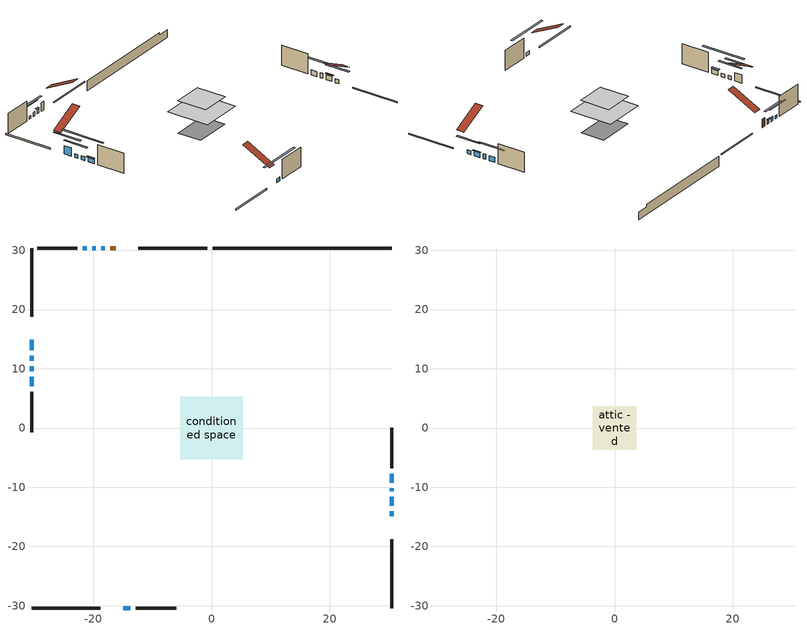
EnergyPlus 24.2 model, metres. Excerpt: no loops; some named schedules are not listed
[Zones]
conditioned space
 floor adiabatic (AdiabaticFloorConstruction): -5.24,-5.24 -5.24,5.24 5.24,5.24 5.24,-5.24 z3.05
 floor foundation (Slab1 construction): -4.56,-2.97 -4.56,2.97 4.56,2.97 4.56,-2.97 z-1.83
 wall outside (RimJoist1 construction): -0.69,30.38 -12.34,30.38 / -30.38,-30.38 -18.74,-30.38 / -30.38,30.38 -30.38,18.74 / 30.38,-30.38 30.38,-18.74 z0.61:0.91
 wall outside (AdiabaticWallConstruction 1): -16.16,30.38 -17.08,30.38 z0.61:2.64
 wall outside (AdiabaticWallConstruction): 30.38,-14.92 30.38,-14.05 z0.61:1.58; -30.38,14.92 -30.38,13.09 z0.61:2.64; -30.38,12.16 -30.38,11.34 / -30.38,10.42 -30.38,9.6 z0.61:1.47; -14.92,-30.38 -13.7,-30.38 z0.61:1.53; 30.38,-13.13 30.38,-11.6 / 30.38,-10.68 30.38,-10.14 / 30.38,-9.21 30.38,-7.69 z0.61:1.83; -18.01,30.38 -18.62,30.38 / -19.55,30.38 -20.16,30.38 z0.61:1.63; -30.38,8.68 -30.38,7.05 z0.61:1.78; -21.09,30.38 -21.7,30.38 z0.61:1.32
 wall outside (Wall1 construction): -22.63,30.38 -29.46,30.38 / -12.77,-30.38 -5.94,-30.38 / -30.38,6.12 -30.38,-0.71 / 30.38,-6.76 30.38,0.07 z0.61:5.49
 wall foundation (FoundationWall1 construction): 0.24,30.38,-1.83 0.24,30.38,0.61 27.37,30.38,0.61 27.37,30.38,0.01 30.38,30.38,0.01 30.38,30.38,-1.83
 window (WindowConstruction): 30.38,-14.92 30.38,-14.06 z0.61:1.58
 window (WindowConstruction 7): -30.38,14.92 -30.38,13.09 z0.61:2.64
 window (WindowConstruction 8): -30.38,12.16 -30.38,11.35 z0.61:1.47
 window (WindowConstruction 10): -30.38,10.42 -30.38,9.6 z0.61:1.47
 window (WindowConstruction 11): -14.92,-30.38 -13.7,-30.38 z0.61:1.52
 window (WindowConstruction 1): 30.38,-13.13 30.38,-11.6 z0.61:1.83
 window (WindowConstruction 2): -18.01,30.38 -18.62,30.38 z0.61:1.62
 window (WindowConstruction 3): -30.38,8.67 -30.38,7.05 z0.61:1.78
 window (WindowConstruction 9): 30.38,-10.67 30.38,-10.14 z0.61:1.83
 window (WindowConstruction 4): 30.38,-9.21 30.38,-7.69 z0.61:1.83
 window (WindowConstruction 5): -19.55,30.38 -20.16,30.38 z0.61:1.62
 window (WindowConstruction 6): -21.09,30.38 -21.7,30.38 z0.61:1.32
 door (Door): -16.16,30.38 -17.08,30.38 z0.61:2.64
 ceiling adiabatic (AdiabaticFloorConstruction): 5.24,-5.24 5.24,5.24 -5.24,5.24 -5.24,-5.24 z3.05
attic - vented
 floor to conditioned space (Floor1 construction Reversed): -3.71,-3.71 -3.71,3.71 3.71,3.71 3.71,-3.71 z5.49
 roof outside (Roof1 construction): -15.23,30.38,5.49 -15.23,23.37,8.99 -13.27,23.37,8.99 -13.27,30.38,5.49; -15.85,-30.38,5.49 -15.85,-23.37,8.99 -17.81,-23.37,8.99 -17.81,-30.38,5.49; -30.38,15.85,5.49 -23.37,15.85,8.99 -23.37,17.81,8.99 -30.38,17.81,5.49; 30.38,-15.85,5.49 23.37,-15.85,8.99 23.37,-17.81,8.99 30.38,-17.81,5.49
shading: 30.38,-11.42 30.38,-17.56 30.8,-17.56 30.8,-11.42 z4.22; -30.38,10.45 -30.38,17.56 -30.8,17.56 -30.8,10.45 z5.28; -30.38,8.71 -30.38,14.8 -30.8,14.8 -30.8,8.71 z4.11; -30.38,4.52 -30.38,15.5 -30.8,15.5 -30.8,4.52 z6.55; -8.62,-30.38 -20,-30.38 -20,-30.8 -8.62,-30.8 z6.61; 30.38,-11.4 30.38,-13.33 30.8,-13.33 30.8,-11.4 z2.03; -18.82,30.38 -17.81,30.38 -17.81,30.8 -18.82,30.8 z1.83; -30.38,6.84 -30.38,8.88 -30.8,8.88 -30.8,6.84 z1.98; 30.38,-5.05 30.38,-11.85 30.8,-11.85 30.8,-5.05 z4.47; -22.8,30.38 -16.91,30.38 -16.91,30.8 -22.8,30.8 z4.26; -24.34,30.38 -18.45,30.38 -18.45,30.8 -24.34,30.8 z3.96
[Building]
Building 1: Terrain=Suburbs
[Site:Location]
Quebec Intl AP_QC: Latitude {deg}=46.8; Longitude {deg}=-71.38; Time Zone {hr}=-5; Elevation {m}=74; Keep Site Location Information=Yes
[Site:GroundTemperature:Shallow]
0.0108218, -2.24938, -2.43038, -1.3578, 2.94801, 7.23376, 10.9493, 13.303, 13.5029, 11.5886, 7.96783, 3.81355
[Site:WaterMainsTemperature]
Calculation Method=Schedule; Temperature Schedule=mains temperature schedule
[Material] Roughness=Rough; Thermal Absorptance=0.9
Name | Thickness {m} | Conductivity {W/m-K} | Density {kg/m3} | Specific Heat {J/kg-K} | Solar Absorptance | Visible Absorptance
asphalt or fiberglass shingles | 0.00635 | 0.162714 | 1121.4 | 1465.45 | 0.4 | 0.4
ceiling loosefill ins | 0.0846667 | 0.0480833 | 16.02 | 1046.75 | 0.7 | 0.7
ceiling stud and cavity | 0.1397 | 0.086049 | 65.682 | 1177.47 | 0.7 | 0.7
concrete 4.0 in. | 0.1016 | 1.803125 | 2242.8 | 837.4 | 0.7 | 0.7
concrete 8.0 in. | 0.2032 | 1.803125 | 2242.8 | 837.4 | 0.7 | 0.7
door material | 0.04445 | 0.053851 | 512.64 | 1214.23 | 0.7 | 0.7
exterior vertical ins | 0.0766119 | 0.029427 | 32.04 | 1214.23 | 0.7 | 0.7
floor covering | 0.0127 | 0.0433444 | 54.468 | 1339.84 | 0.6 | 0.6
floor rigid ins; wall rigid ins 1 | 0.512978 | 0.029427 | 32.04 | 1214.23 | 0.7 | 0.7
floor stud and cavity | 0.1397 | 1.75129 | 37.0049 | 1207.88 | 0.7 | 0.7
furniture material conditioned space 1 | 0.1524 | 0.115458 | 640.8 | 1214.23 | 0.6 | 0.6
gypsum board | 0.0127 | 0.160291 | 801 | 837.4 | 0.6 | 0.6
gypsum board 1 | 0.0127 | 0.160291 | 801 | 837.4 | 0.7 | 0.7
osb sheathing 0.5 in. | 0.0127 | 0.115458 | 512.64 | 1214.23 | 0.7 | 0.7
osb sheathing 0.75 in. | 0.01905 | 0.115458 | 512.64 | 1214.23 | 0.7 | 0.7
osb sheathing 2.0 in. | 0.0508 | 0.115458 | 512.64 | 1214.23 | 0.7 | 0.7
rim joist rigid ins; wall rigid ins | 0.051816 | 0.029427 | 32.04 | 1214.23 | 0.7 | 0.7
rim joist stud and cavity | 0.0508 | 0.0387988 | 125.044 | 1163.47 | 0.6 | 0.6
wall stud and cavity | 0.1397 | 0.158362 | 139.0536 | 1170.24 | 0.7 | 0.7
wall stud and cavity 1 | 0.0889 | 0.380278 | 52.3479 | 1209.89 | 0.7 | 0.7
wall stud and cavity 2 | 0.0889 | 0.391764 | 83.0341 | 1211.67 | 0.7 | 0.7
wood siding | 0.0254 | 0.102417 | 544.68 | 1172.36 | 0.4 | 0.4
wood siding 1; wood siding 2; wood siding 3 | 0.0254 | 0.102417 | 544.68 | 1172.36 | 0.7 | 0.7
[WindowMaterial:SimpleGlazingSystem]
Name | U-Factor {W/m2-K} | Solar Heat Gain Coefficient
WindowMaterial | 2.77711 | 0.55
WindowMaterial 1 | 2.78847 | 0.62
WindowMaterial 2 | 2.76973 | 0.51
WindowMaterial 3 | 2.77825 | 0.56
WindowMaterial 4 | 2.762347 | 0.48
WindowMaterial 5 | 2.82821 | 0.59
WindowMaterial 6 | 2.773703 | 0.54
WindowMaterial 7 | 2.98152 | 0.61
WindowMaterial 8 | 2.76859 | 0.5
[Construction]
AdiabaticFloorConstruction: floor stud and cavity, floor rigid ins, osb sheathing 0.75 in., floor covering
AdiabaticWallConstruction: wood siding 2, wall rigid ins 1, wall stud and cavity 1, gypsum board
AdiabaticWallConstruction 1: wood siding 3, wall rigid ins 1, wall stud and cavity 1, gypsum board
Door: door material
Floor1 construction Reversed: gypsum board, ceiling stud and cavity, ceiling loosefill ins
FoundationWall1 construction: concrete 8.0 in., gypsum board 1
furniture construction conditioned space 1: furniture material conditioned space 1
PartitionWallConstruction: gypsum board, wall stud and cavity 2, gypsum board
RimJoist1 construction: wood siding 1, rim joist rigid ins, osb sheathing 2.0 in., rim joist stud and cavity
Roof1 construction: asphalt or fiberglass shingles
Slab1 construction: concrete 4.0 in.
Wall1 construction: wood siding, wall rigid ins, osb sheathing 0.5 in., wall stud and cavity, gypsum board
WindowConstruction: WindowMaterial
WindowConstruction 1; WindowConstruction 4: WindowMaterial 1
WindowConstruction 10; WindowConstruction 8: WindowMaterial 6
WindowConstruction 11: WindowMaterial 8
WindowConstruction 2; WindowConstruction 5: WindowMaterial 2
WindowConstruction 3: WindowMaterial 3
WindowConstruction 6: WindowMaterial 4
WindowConstruction 7: WindowMaterial 5
WindowConstruction 9: WindowMaterial 7
[Zone] Multiplier=1; Part of Total Floor Area=Yes
Name | Volume {m3}
attic - vented | 30.4024
conditioned space | 428.3
[Space]
Name | Zone | Volume {m3}
attic - vented 1 | attic - vented | 30.4024
conditioned space 1 | conditioned space | 428.3
[ZoneInfiltration:EffectiveLeakageArea]
infil attic - vented 1: Zone or Space=attic - vented 1; Schedule=Always On Discrete; Effective Air Leakage Area {cm2}=2030.77; Stack Coefficient=0.000243864; Wind Coefficient=1.0551e-05
[ZoneMixing]
whole house fan mix: Zone or Space=attic - vented; Schedule=Always On Continuous; Design Flow Rate Calculation Method=Flow/Zone; Design Flow Rate {m3/s}=0; Source Zone or Space=conditioned space
[SurfaceProperty:ExposedFoundationPerimeter]
Slab1: Exposed Perimeter Calculation Method=TotalExposedPerimeter; Total Exposed Perimeter {m}=30.146
[InternalMass] Zone or ZoneList=conditioned space; Space or SpaceList=conditioned space 1
Name | Construction | Surface Area {m2}
furniture mass conditioned space 1 | furniture construction conditioned space 1 | 65.72
partition wall mass | PartitionWallConstruction | 164.3
[Lights]
interior lighting: Zone or ZoneList or Space or SpaceList=conditioned space 1; Schedule=interior lighting schedule; Design Level Calculation Method=LightingLevel; Lighting Level {W}=343.2; Return Air Fraction=0; Fraction Radiant=0.6; Fraction Visible=0.2; Fraction Replaceable=1
[People]
occupants: Zone or ZoneList or Space or SpaceList=conditioned space 1; Number of People Schedule=occupants schedule; Number of People Calculation Method=People; Number of People=3; Fraction Radiant=0.314171; Sensible Heat Fraction=0.56303; Activity Level Schedule=occupants activity schedule; Carbon Dioxide Generation Rate {m3/s-W}=0; Enable ASHRAE 55 Comfort Warnings=No; Mean Radiant Temperature Calculation Type=EnclosureAveraged
[ElectricEquipment] Zone or ZoneList or Space or SpaceList=conditioned space 1; Design Level Calculation Method=EquipmentLevel
Name | Schedule | Design Level {W} | Fraction Latent | Fraction Radiant | Fraction Lost
clothes dryer | clothes dryer schedule | 140.772 | 0.015 | 0.081 | 0.85
clothes washer | clothes washer schedule | 32.1985 | 0.03 | 0.162 | 0.7
cooking range | cooking range schedule | 215.147 | 0.08 | 0.432 | 0.2
dishwasher | dishwasher schedule | 66.8632 | 0.3 | 0.18 | 0.4
fridge | fridge schedule | 72.9452 | 0 | 0.6 | 0
mech vent bath fan 0 | mech vent bath fan 0 schedule | 50.2 | 0 | 0 | 1
mech vent bath fan 1 | mech vent bath fan 1 schedule | 50.2 | 0 | 0 | 1
mech vent house fan | mech vent house fan schedule | 19.9167 | 0 | 0 | 0.5
mech vent house fan cfis | mech vent house fan cfis schedule | 0 | 0 | 0 | 0
mech vent range fan 0 | mech vent range fan 0 schedule | 57 | 0 | 0 | 1
misc plug loads | misc plug loads schedule | 494.7 | 0.045 | 0.513 | 0.1
whole house fan | Always On Discrete | 0 | 0 | 0 | 1
[OtherEquipment] Zone or ZoneList or Space or SpaceList=conditioned space 1; Design Level Calculation Method=EquipmentLevel
Name | Fuel Type | Schedule | Design Level {W} | Fraction Latent | Fraction Radiant | Fraction Lost
clothes dryer 1 | Electricity | clothes dryer schedule | 0 | 0.015 | 0.081 | 0.85
cooking range 1 | Electricity | cooking range schedule | 0 | 0.08 | 0.432 | 0.2
general water use latent | None | general water use schedule | 62.594 | 1 | 0 | 0
general water use sensible | None | general water use schedule | -61.6891 | 0 | 0.6 | 0
mech vent house fan latent load | None | Always On Discrete | 0 | 1 | 0 | 0
mech vent house fan sensible load | None | Always On Discrete | 0 | 0 | 0 | 0
water heater energy adjustment1 | Electricity | Always On Discrete | 0.01 | 0 | 0 | 1
[ZoneInfiltration:DesignFlowRate] Zone or ZoneList or Space or SpaceList=conditioned space 1; Schedule=Always On Discrete; Design Flow Rate Calculation Method=Flow/Zone; Design Flow Rate {m3/s}=0
infil flow; natural vent flow; whole house fan flow
[AvailabilityManager:Scheduled]
central ac airloop Availability Manager: Schedule=Always On Discrete
[Foundation:Kiva]
Foundation Kiva 1: Initial Indoor Air Temperature {C}=18; Wall Height Above Grade {m}=0.609996; Wall Depth Below Slab {m}=0.2032; Custom Block Material Name 1=exterior vertical ins; Custom Block Depth 1 {m}=2.43998; Custom Block X Position 1 {m}=0.2159; Custom Block Z Position 1 {m}=0
[Foundation:Kiva:Settings]
Soil Conductivity {W/m-K}=0.849921; Soil Density {kg/m3}=1842.3; Soil Specific Heat {J/kg-K}=418.7; Ground Solar Absorptivity=0.9; Ground Thermal Absorptivity=0.9; Ground Surface Roughness {m}=0.03; Far-Field Width {m}=40; Deep-Ground Boundary Condition=ZeroFlux; Deep-Ground Depth {m}=40; Minimum Cell Dimension {m}=0.2; Maximum Cell Growth Coefficient=3; Simulation Timestep=Timestep
[Exterior:Lights]
exterior lighting: Schedule=exterior lighting schedule; Design Level {W}=75.6
[EnergyManagementSystem:GlobalVariable]
central_ac_airloop_Fan_RTF
infil_program_Qfan
infil_program_Qinf
natural_vent_program_Qnv
natural_vent_program_Qwhf
[EnergyManagementSystem:Sensor]
Name | Output:Variable or Output:Meter Index Key | Output:Variable or Output:Meter
airflow_gain | infil flow | Infiltration Sensible Heat Gain Energy
airflow_gain_1 | natural vent flow | Infiltration Sensible Heat Gain Energy
airflow_gain_2 | whole house fan flow | Infiltration Sensible Heat Gain Energy
airflow_loss | infil flow | Infiltration Sensible Heat Loss Energy
airflow_loss_1 | natural vent flow | Infiltration Sensible Heat Loss Energy
airflow_loss_2 | whole house fan flow | Infiltration Sensible Heat Loss Energy
clg_load_cond |  | Cooling:EnergyTransfer:Zone:CONDITIONED SPACE
clg_sp_s; clg_sp_s_1 | cooling setpoint | Schedule Value
clothes_dryer_exhaust_0_sch_s | clothes dryer exhaust 0 schedule | Schedule Value
cool_season | cooling season schedule | Schedule Value
htg_load_cond |  | Heating:EnergyTransfer:Zone:CONDITIONED SPACE
htg_sp_s; htg_sp_s_1 | heating setpoint | Schedule Value
ig_ee_conv | clothes dryer | Electric Equipment Convective Heating Energy
ig_ee_conv_2 | cooking range | Electric Equipment Convective Heating Energy
ig_ee_conv_4 | fridge | Electric Equipment Convective Heating Energy
ig_ee_conv_5 | misc plug loads | Electric Equipment Convective Heating Energy
ig_ee_conv_6 | whole house fan | Electric Equipment Convective Heating Energy
ig_ee_rad | clothes dryer | Electric Equipment Radiant Heating Energy
ig_ee_rad_2 | cooking range | Electric Equipment Radiant Heating Energy
ig_ee_rad_4 | fridge | Electric Equipment Radiant Heating Energy
ig_ee_rad_5 | misc plug loads | Electric Equipment Radiant Heating Energy
ig_ee_rad_6 | whole house fan | Electric Equipment Radiant Heating Energy
ig_lgt_conv | interior lighting | Lights Convective Heating Energy
ig_lgt_rad | interior lighting | Lights Radiant Heating Energy
ig_lgt_vis | interior lighting | Lights Visible Radiation Heating Energy
ig_oe_conv | clothes dryer 1 | Other Equipment Convective Heating Energy
ig_oe_conv_1 | cooking range 1 | Other Equipment Convective Heating Energy
ig_oe_conv_2 | general water use latent | Other Equipment Convective Heating Energy
ig_oe_conv_3 | general water use sensible | Other Equipment Convective Heating Energy
ig_oe_conv_4 | water heater energy adjustment1 | Other Equipment Convective Heating Energy
ig_oe_rad | clothes dryer 1 | Other Equipment Radiant Heating Energy
ig_oe_rad_1 | cooking range 1 | Other Equipment Radiant Heating Energy
ig_oe_rad_2 | general water use latent | Other Equipment Radiant Heating Energy
ig_oe_rad_3 | general water use sensible | Other Equipment Radiant Heating Energy
ig_oe_rad_4 | water heater energy adjustment1 | Other Equipment Radiant Heating Energy
ig_ppl_conv | occupants | People Convective Heating Energy
ig_ppl_rad | occupants | People Radiant Heating Energy
im_conv | furniture mass conditioned space 1 | Surface Inside Face Convection Heat Gain Energy
im_conv_1 | partition wall mass | Surface Inside Face Convection Heat Gain Energy
im_ig | furniture mass conditioned space 1 | Surface Inside Face Internal Gains Radiation Heat Gain Energy
im_ig_1 | partition wall mass | Surface Inside Face Internal Gains Radiation Heat Gain Energy
im_lgt | furniture mass conditioned space 1 | Surface Inside Face Lights Radiation Heat Gain Energy
im_lgt_1 | partition wall mass | Surface Inside Face Lights Radiation Heat Gain Energy
im_sol | furniture mass conditioned space 1 | Surface Inside Face Solar Radiation Heat Gain Energy
im_sol_1 | partition wall mass | Surface Inside Face Solar Radiation Heat Gain Energy
im_surf | furniture mass conditioned space 1 | Surface Inside Face Net Surface Thermal Radiation Heat Gain Energy
im_surf_1 | partition wall mass | Surface Inside Face Net Surface Thermal Radiation Heat Gain Energy
mech_vent_bath_fan_0_sch_s | mech vent bath fan 0 schedule | Schedule Value
mech_vent_bath_fan_1_sch_s | mech vent bath fan 1 schedule | Schedule Value
mech_vent_range_fan_0_sch_s | mech vent range fan 0 schedule | Schedule Value
mv_conv | mech vent bath fan 0 | Electric Equipment Convective Heating Energy
mv_conv_1 | mech vent bath fan 1 | Electric Equipment Convective Heating Energy
mv_conv_2 | mech vent house fan | Electric Equipment Convective Heating Energy
mv_conv_3 | mech vent house fan cfis | Electric Equipment Convective Heating Energy
mv_conv_4 | mech vent range fan 0 | Electric Equipment Convective Heating Energy
mv_conv_5 | mech vent house fan latent load | Other Equipment Convective Heating Energy
mv_conv_6 | mech vent house fan sensible load | Other Equipment Convective Heating Energy
mv_rad | mech vent bath fan 0 | Electric Equipment Radiant Heating Energy
mv_rad_1 | mech vent bath fan 1 | Electric Equipment Radiant Heating Energy
mv_rad_2 | mech vent house fan | Electric Equipment Radiant Heating Energy
mv_rad_3 | mech vent house fan cfis | Electric Equipment Radiant Heating Energy
mv_rad_4 | mech vent range fan 0 | Electric Equipment Radiant Heating Energy
mv_rad_5 | mech vent house fan latent load | Other Equipment Radiant Heating Energy
mv_rad_6 | mech vent house fan sensible load | Other Equipment Radiant Heating Energy
natural_vent_s | natural vent schedule | Schedule Value
out_pb_s |  | Site Outdoor Air Barometric Pressure
out_wt_s |  | Site Outdoor Air Humidity Ratio
site_vw_s |  | Site Wind Speed
ss_back_out | Window1 | Surface Window Shortwave from Zone Back Out Window Heat Transfer Rate
ss_back_out_1 | Window10 | Surface Window Shortwave from Zone Back Out Window Heat Transfer Rate
ss_back_out_10 | Window8 | Surface Window Shortwave from Zone Back Out Window Heat Transfer Rate
ss_back_out_11 | Window9 | Surface Window Shortwave from Zone Back Out Window Heat Transfer Rate
ss_back_out_2 | Window11 | Surface Window Shortwave from Zone Back Out Window Heat Transfer Rate
ss_back_out_3 | Window12 | Surface Window Shortwave from Zone Back Out Window Heat Transfer Rate
ss_back_out_4 | Window13 | Surface Window Shortwave from Zone Back Out Window Heat Transfer Rate
ss_back_out_5 | Window2 | Surface Window Shortwave from Zone Back Out Window Heat Transfer Rate
ss_back_out_6 | Window3 | Surface Window Shortwave from Zone Back Out Window Heat Transfer Rate
ss_back_out_7 | Window4 | Surface Window Shortwave from Zone Back Out Window Heat Transfer Rate
ss_back_out_8 | Window6 | Surface Window Shortwave from Zone Back Out Window Heat Transfer Rate
ss_back_out_9 | Window7 | Surface Window Shortwave from Zone Back Out Window Heat Transfer Rate
ss_conv | Door1 | Surface Inside Face Convection Heat Gain Energy
ss_conv_1 | Window1 | Surface Inside Face Convection Heat Gain Energy
ss_conv_10 | Window7 | Surface Inside Face Convection Heat Gain Energy
ss_conv_11 | Window8 | Surface Inside Face Convection Heat Gain Energy
ss_conv_12 | Window9 | Surface Inside Face Convection Heat Gain Energy
ss_conv_2 | Window10 | Surface Inside Face Convection Heat Gain Energy
ss_conv_3 | Window11 | Surface Inside Face Convection Heat Gain Energy
ss_conv_4 | Window12 | Surface Inside Face Convection Heat Gain Energy
ss_conv_5 | Window13 | Surface Inside Face Convection Heat Gain Energy
ss_conv_6 | Window2 | Surface Inside Face Convection Heat Gain Energy
ss_conv_7 | Window3 | Surface Inside Face Convection Heat Gain Energy
ss_conv_8 | Window4 | Surface Inside Face Convection Heat Gain Energy
ss_conv_9 | Window6 | Surface Inside Face Convection Heat Gain Energy
ss_ig | Door1 | Surface Inside Face Internal Gains Radiation Heat Gain Energy
ss_ig_1 | Window1 | Surface Inside Face Internal Gains Radiation Heat Gain Energy
ss_ig_10 | Window7 | Surface Inside Face Internal Gains Radiation Heat Gain Energy
ss_ig_11 | Window8 | Surface Inside Face Internal Gains Radiation Heat Gain Energy
ss_ig_12 | Window9 | Surface Inside Face Internal Gains Radiation Heat Gain Energy
ss_ig_2 | Window10 | Surface Inside Face Internal Gains Radiation Heat Gain Energy
ss_ig_3 | Window11 | Surface Inside Face Internal Gains Radiation Heat Gain Energy
ss_ig_4 | Window12 | Surface Inside Face Internal Gains Radiation Heat Gain Energy
ss_ig_5 | Window13 | Surface Inside Face Internal Gains Radiation Heat Gain Energy
ss_ig_6 | Window2 | Surface Inside Face Internal Gains Radiation Heat Gain Energy
ss_ig_7 | Window3 | Surface Inside Face Internal Gains Radiation Heat Gain Energy
ss_ig_8 | Window4 | Surface Inside Face Internal Gains Radiation Heat Gain Energy
ss_ig_9 | Window6 | Surface Inside Face Internal Gains Radiation Heat Gain Energy
ss_lgt | Door1 | Surface Inside Face Lights Radiation Heat Gain Energy
ss_sol | Door1 | Surface Inside Face Solar Radiation Heat Gain Energy
ss_surf | Door1 | Surface Inside Face Net Surface Thermal Radiation Heat Gain Energy
ss_surf_1 | Window1 | Surface Inside Face Net Surface Thermal Radiation Heat Gain Energy
ss_surf_10 | Window7 | Surface Inside Face Net Surface Thermal Radiation Heat Gain Energy
ss_surf_11 | Window8 | Surface Inside Face Net Surface Thermal Radiation Heat Gain Energy
ss_surf_12 | Window9 | Surface Inside Face Net Surface Thermal Radiation Heat Gain Energy
ss_surf_2 | Window10 | Surface Inside Face Net Surface Thermal Radiation Heat Gain Energy
ss_surf_3 | Window11 | Surface Inside Face Net Surface Thermal Radiation Heat Gain Energy
ss_surf_4 | Window12 | Surface Inside Face Net Surface Thermal Radiation Heat Gain Energy
ss_surf_5 | Window13 | Surface Inside Face Net Surface Thermal Radiation Heat Gain Energy
ss_surf_6 | Window2 | Surface Inside Face Net Surface Thermal Radiation Heat Gain Energy
ss_surf_7 | Window3 | Surface Inside Face Net Surface Thermal Radiation Heat Gain Energy
ss_surf_8 | Window4 | Surface Inside Face Net Surface Thermal Radiation Heat Gain Energy
ss_surf_9 | Window6 | Surface Inside Face Net Surface Thermal Radiation Heat Gain Energy
ss_trans_in | Window1 | Surface Window Transmitted Solar Radiation Rate
ss_trans_in_1 | Window10 | Surface Window Transmitted Solar Radiation Rate
ss_trans_in_10 | Window8 | Surface Window Transmitted Solar Radiation Rate
ss_trans_in_11 | Window9 | Surface Window Transmitted Solar Radiation Rate
ss_trans_in_2 | Window11 | Surface Window Transmitted Solar Radiation Rate
ss_trans_in_3 | Window12 | Surface Window Transmitted Solar Radiation Rate
ss_trans_in_4 | Window13 | Surface Window Transmitted Solar Radiation Rate
ss_trans_in_5 | Window2 | Surface Window Transmitted Solar Radiation Rate
ss_trans_in_6 | Window3 | Surface Window Transmitted Solar Radiation Rate
ss_trans_in_7 | Window4 | Surface Window Transmitted Solar Radiation Rate
ss_trans_in_8 | Window6 | Surface Window Transmitted Solar Radiation Rate
ss_trans_in_9 | Window7 | Surface Window Transmitted Solar Radiation Rate
ss_trans_out | Window1 | Surface Inside Face Initial Transmitted Diffuse Transmitted Out Window Solar Radiation Rate
ss_trans_out_1 | Window10 | Surface Inside Face Initial Transmitted Diffuse Transmitted Out Window Solar Radiation Rate
ss_trans_out_10 | Window8 | Surface Inside Face Initial Transmitted Diffuse Transmitted Out Window Solar Radiation Rate
ss_trans_out_11 | Window9 | Surface Inside Face Initial Transmitted Diffuse Transmitted Out Window Solar Radiation Rate
ss_trans_out_2 | Window11 | Surface Inside Face Initial Transmitted Diffuse Transmitted Out Window Solar Radiation Rate
ss_trans_out_3 | Window12 | Surface Inside Face Initial Transmitted Diffuse Transmitted Out Window Solar Radiation Rate
ss_trans_out_4 | Window13 | Surface Inside Face Initial Transmitted Diffuse Transmitted Out Window Solar Radiation Rate
ss_trans_out_5 | Window2 | Surface Inside Face Initial Transmitted Diffuse Transmitted Out Window Solar Radiation Rate
ss_trans_out_6 | Window3 | Surface Inside Face Initial Transmitted Diffuse Transmitted Out Window Solar Radiation Rate
ss_trans_out_7 | Window4 | Surface Inside Face Initial Transmitted Diffuse Transmitted Out Window Solar Radiation Rate
ss_trans_out_8 | Window6 | Surface Inside Face Initial Transmitted Diffuse Transmitted Out Window Solar Radiation Rate
ss_trans_out_9 | Window7 | Surface Inside Face Initial Transmitted Diffuse Transmitted Out Window Solar Radiation Rate
s_conv | Floor1 | Surface Inside Face Convection Heat Gain Energy
s_conv_1 | FoundationWall1 | Surface Inside Face Convection Heat Gain Energy
s_conv_10 | Wall1:180 | Surface Inside Face Convection Heat Gain Energy
s_conv_11 | Wall1:270 | Surface Inside Face Convection Heat Gain Energy
s_conv_12 | Wall1:90 | Surface Inside Face Convection Heat Gain Energy
s_conv_2 | inferred conditioned ceiling | Surface Inside Face Convection Heat Gain Energy
s_conv_3 | inferred conditioned floor | Surface Inside Face Convection Heat Gain Energy
s_conv_4 | RimJoist1:0 | Surface Inside Face Convection Heat Gain Energy
s_conv_5 | RimJoist1:180 | Surface Inside Face Convection Heat Gain Energy
s_conv_6 | RimJoist1:270 | Surface Inside Face Convection Heat Gain Energy
s_conv_7 | RimJoist1:90 | Surface Inside Face Convection Heat Gain Energy
s_conv_8 | Slab1 | Surface Inside Face Convection Heat Gain Energy
s_conv_9 | Wall1:0 | Surface Inside Face Convection Heat Gain Energy
s_ig | Floor1 | Surface Inside Face Internal Gains Radiation Heat Gain Energy
